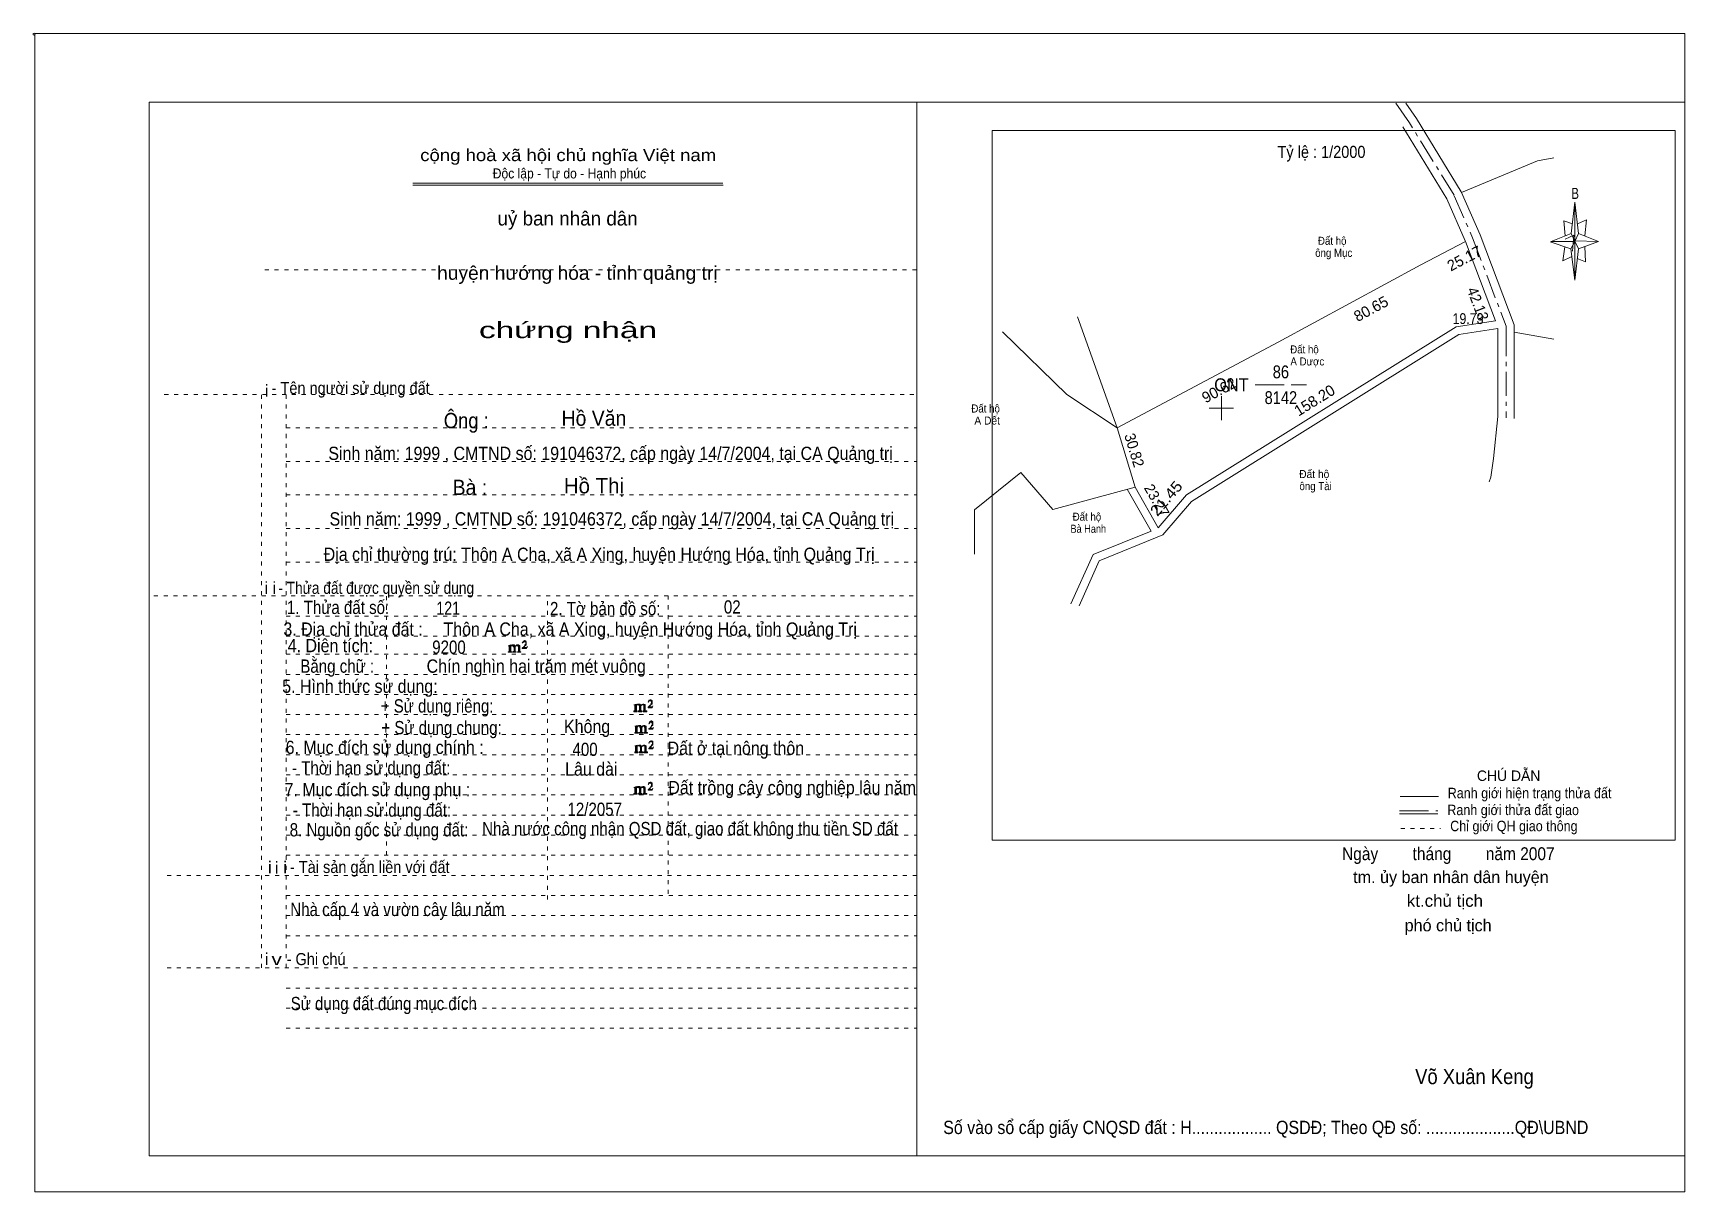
# Model space of a CAD drawing. Header units: centimetres. Extents: x -1.6 to 39.5, y -3.3 to 25.5.
import ezdxf
from ezdxf.enums import TextEntityAlignment as Align

# ---------------------------------------------------------------- set-up
doc = ezdxf.new("R2010")
doc.units = ezdxf.units.CM
doc.header["$LTSCALE"] = 0.12
for name, pattern in [('DOT_DASHED', [7.7, 5, -1.2, 0.3, -1.2]), ('DOTTED', [1.5, 0.3, -1.2]), ('LONG_DASHED', [7.5, 6, -1.5])]:
    doc.linetypes.add(name, pattern=pattern)
for name, color, linetype, lineweight in [('1', 7, 'DOTTED', 13), ('22', 7, 'Continuous', 13), ('33', 7, 'LONG_DASHED', 13), ('4', 7, 'Continuous', 13), ('5', 7, 'Continuous', 13), ('50', 7, 'Continuous', 13), ('53', 7, 'Continuous', 13)]:
    doc.layers.add(name, color=color, linetype=linetype, lineweight=lineweight)
for name, color, linetype in [('10', 7, 'Continuous'), ('23', 7, 'Continuous'), ('30', 7, 'Continuous')]:
    doc.layers.add(name, color=color, linetype=linetype)

msp = doc.modelspace()

# ---------------------------------------------------------------- hatches: boundary and pattern name
at = {"layer": '50'}
for points in [[(10.27, 10.13), (10.27, 10.12), (10.27, 10.11), (10.25, 10.11), (10.24, 10.11), (10.24, 10.1), (10.33, 10.1), (10.33, 10.11), (10.32, 10.11), (10.31, 10.11), (10.31, 10.12), (10.31, 10.13), (10.31, 10.24), (10.31, 10.25), (10.32, 10.26), (10.34, 10.26), (10.35, 10.26), (10.36, 10.26), (10.37, 10.25), (10.39, 10.22), (10.39, 10.13), (10.37, 10.12), (10.37, 10.11), (10.36, 10.11), (10.35, 10.11), (10.35, 10.1), (10.44, 10.1), (10.44, 10.11), (10.43, 10.11), (10.42, 10.11), (10.42, 10.12), (10.42, 10.13), (10.42, 10.24), (10.44, 10.26), (10.45, 10.26), (10.46, 10.26), (10.49, 10.26), (10.49, 10.25), (10.5, 10.24), (10.5, 10.22), (10.5, 10.13), (10.5, 10.12), (10.49, 10.11), (10.49, 10.11), (10.47, 10.11), (10.47, 10.1), (10.56, 10.1), (10.56, 10.11), (10.55, 10.11), (10.54, 10.11), (10.53, 10.12), (10.53, 10.13), (10.53, 10.2), (10.53, 10.25), (10.53, 10.26), (10.52, 10.27), (10.5, 10.28), (10.47, 10.28), (10.46, 10.28), (10.44, 10.27), (10.41, 10.25), (10.41, 10.26), (10.4, 10.28), (10.39, 10.28), (10.37, 10.28), (10.35, 10.28), (10.34, 10.28), (10.32, 10.26), (10.31, 10.26), (10.31, 10.25), (10.31, 10.25), (10.31, 10.26), (10.31, 10.28), (10.24, 10.26), (10.24, 10.26), (10.25, 10.26), (10.27, 10.25), (10.27, 10.24), (10.27, 10.23)], [(10.69, 10.19), (10.72, 10.24), (10.72, 10.24), (10.71, 10.22), (10.69, 10.22), (10.68, 10.22), (10.63, 10.22), (10.66, 10.26), (10.67, 10.27), (10.69, 10.28), (10.69, 10.3), (10.69, 10.32), (10.69, 10.34), (10.69, 10.35), (10.69, 10.37), (10.68, 10.38), (10.67, 10.38), (10.66, 10.39), (10.65, 10.39), (10.63, 10.38), (10.63, 10.38), (10.62, 10.37), (10.61, 10.35), (10.59, 10.33), (10.61, 10.33), (10.61, 10.35), (10.62, 10.35), (10.63, 10.36), (10.65, 10.36), (10.66, 10.36), (10.67, 10.35), (10.68, 10.35), (10.68, 10.32), (10.68, 10.3), (10.66, 10.28), (10.66, 10.26), (10.65, 10.25), (10.59, 10.2), (10.59, 10.19)], [(13.39, 8.66), (13.39, 8.65), (13.39, 8.64), (13.38, 8.64), (13.37, 8.64), (13.37, 8.62), (13.45, 8.62), (13.45, 8.64), (13.44, 8.64), (13.43, 8.64), (13.43, 8.65), (13.43, 8.66), (13.43, 8.77), (13.43, 8.78), (13.44, 8.79), (13.47, 8.79), (13.48, 8.79), (13.49, 8.79), (13.5, 8.78), (13.51, 8.74), (13.51, 8.66), (13.5, 8.65), (13.5, 8.64), (13.49, 8.64), (13.48, 8.64), (13.48, 8.62), (13.57, 8.62), (13.57, 8.64), (13.55, 8.64), (13.54, 8.64), (13.54, 8.65), (13.54, 8.66), (13.54, 8.77), (13.57, 8.79), (13.58, 8.79), (13.59, 8.79), (13.61, 8.79), (13.61, 8.78), (13.62, 8.77), (13.62, 8.74), (13.62, 8.66), (13.62, 8.65), (13.61, 8.64), (13.61, 8.64), (13.6, 8.64), (13.6, 8.62), (13.69, 8.62), (13.69, 8.64), (13.67, 8.64), (13.66, 8.64), (13.65, 8.65), (13.65, 8.66), (13.65, 8.73), (13.65, 8.78), (13.65, 8.79), (13.64, 8.8), (13.62, 8.81), (13.6, 8.81), (13.59, 8.81), (13.57, 8.8), (13.53, 8.78), (13.53, 8.79), (13.52, 8.81), (13.51, 8.81), (13.5, 8.81), (13.48, 8.81), (13.47, 8.81), (13.44, 8.79), (13.43, 8.79), (13.43, 8.78), (13.43, 8.78), (13.43, 8.79), (13.43, 8.81), (13.37, 8.79), (13.37, 8.79), (13.38, 8.79), (13.39, 8.78), (13.39, 8.77), (13.39, 8.76)], [(13.82, 8.72), (13.84, 8.77), (13.84, 8.77), (13.83, 8.74), (13.82, 8.74), (13.81, 8.74), (13.75, 8.74), (13.79, 8.79), (13.8, 8.8), (13.82, 8.81), (13.82, 8.83), (13.82, 8.84), (13.82, 8.87), (13.82, 8.88), (13.82, 8.9), (13.81, 8.91), (13.8, 8.91), (13.79, 8.92), (13.77, 8.92), (13.75, 8.91), (13.75, 8.91), (13.74, 8.9), (13.73, 8.88), (13.72, 8.86), (13.73, 8.86), (13.73, 8.88), (13.74, 8.88), (13.75, 8.89), (13.77, 8.89), (13.79, 8.89), (13.8, 8.88), (13.81, 8.88), (13.81, 8.84), (13.81, 8.83), (13.79, 8.81), (13.79, 8.79), (13.77, 8.78), (13.72, 8.73), (13.72, 8.72)], [(13.41, 8.12), (13.41, 8.11), (13.41, 8.1), (13.4, 8.1), (13.39, 8.1), (13.39, 8.09), (13.48, 8.09), (13.48, 8.1), (13.47, 8.1), (13.45, 8.1), (13.45, 8.11), (13.45, 8.12), (13.45, 8.23), (13.45, 8.24), (13.47, 8.26), (13.49, 8.26), (13.5, 8.26), (13.51, 8.26), (13.52, 8.24), (13.53, 8.21), (13.53, 8.12), (13.52, 8.11), (13.52, 8.1), (13.51, 8.1), (13.5, 8.1), (13.5, 8.09), (13.59, 8.09), (13.59, 8.1), (13.58, 8.1), (13.57, 8.1), (13.57, 8.11), (13.57, 8.12), (13.57, 8.23), (13.59, 8.26), (13.6, 8.26), (13.61, 8.26), (13.63, 8.26), (13.63, 8.24), (13.64, 8.23), (13.64, 8.21), (13.64, 8.12), (13.64, 8.11), (13.63, 8.1), (13.63, 8.1), (13.62, 8.1), (13.62, 8.09), (13.71, 8.09), (13.71, 8.1), (13.7, 8.1), (13.69, 8.1), (13.67, 8.11), (13.67, 8.12), (13.67, 8.2), (13.67, 8.24), (13.67, 8.26), (13.66, 8.27), (13.64, 8.28), (13.62, 8.28), (13.61, 8.28), (13.59, 8.27), (13.55, 8.24), (13.55, 8.26), (13.54, 8.28), (13.53, 8.28), (13.52, 8.28), (13.5, 8.28), (13.49, 8.28), (13.47, 8.26), (13.45, 8.26), (13.45, 8.24), (13.45, 8.24), (13.45, 8.26), (13.45, 8.28), (13.39, 8.26), (13.39, 8.26), (13.4, 8.26), (13.41, 8.24), (13.41, 8.23), (13.41, 8.22)], [(13.84, 8.19), (13.86, 8.23), (13.86, 8.23), (13.85, 8.21), (13.84, 8.21), (13.83, 8.21), (13.77, 8.21), (13.81, 8.26), (13.82, 8.27), (13.84, 8.28), (13.84, 8.3), (13.84, 8.31), (13.84, 8.33), (13.84, 8.34), (13.84, 8.37), (13.83, 8.38), (13.82, 8.38), (13.81, 8.39), (13.8, 8.39), (13.77, 8.38), (13.77, 8.38), (13.76, 8.37), (13.75, 8.34), (13.74, 8.32), (13.75, 8.32), (13.75, 8.34), (13.76, 8.34), (13.77, 8.36), (13.8, 8.36), (13.81, 8.36), (13.82, 8.34), (13.83, 8.34), (13.83, 8.31), (13.83, 8.3), (13.81, 8.28), (13.81, 8.26), (13.8, 8.24), (13.74, 8.2), (13.74, 8.19)], [(13.84, 7.7), (13.86, 7.75), (13.86, 7.75), (13.85, 7.72), (13.84, 7.72), (13.83, 7.72), (13.77, 7.72), (13.81, 7.77), (13.82, 7.78), (13.84, 7.79), (13.84, 7.81), (13.84, 7.82), (13.84, 7.85), (13.84, 7.86), (13.84, 7.88), (13.83, 7.89), (13.82, 7.89), (13.81, 7.9), (13.79, 7.9), (13.77, 7.89), (13.77, 7.89), (13.76, 7.88), (13.75, 7.86), (13.74, 7.84), (13.75, 7.84), (13.75, 7.86), (13.76, 7.86), (13.77, 7.87), (13.79, 7.87), (13.81, 7.87), (13.82, 7.86), (13.83, 7.86), (13.83, 7.82), (13.83, 7.81), (13.81, 7.79), (13.81, 7.77), (13.79, 7.76), (13.74, 7.71), (13.74, 7.7)], [(13.41, 7.64), (13.41, 7.63), (13.41, 7.62), (13.4, 7.62), (13.39, 7.62), (13.39, 7.6), (13.47, 7.6), (13.47, 7.62), (13.46, 7.62), (13.45, 7.62), (13.45, 7.63), (13.45, 7.64), (13.45, 7.75), (13.45, 7.76), (13.46, 7.77), (13.49, 7.77), (13.5, 7.77), (13.51, 7.77), (13.52, 7.76), (13.53, 7.72), (13.53, 7.64), (13.52, 7.63), (13.52, 7.62), (13.51, 7.62), (13.5, 7.62), (13.5, 7.6), (13.59, 7.6), (13.59, 7.62), (13.57, 7.62), (13.56, 7.62), (13.56, 7.63), (13.56, 7.64), (13.56, 7.75), (13.59, 7.77), (13.6, 7.77), (13.61, 7.77), (13.63, 7.77), (13.63, 7.76), (13.64, 7.75), (13.64, 7.72), (13.64, 7.64), (13.64, 7.63), (13.63, 7.62), (13.63, 7.62), (13.62, 7.62), (13.62, 7.6), (13.71, 7.6), (13.71, 7.62), (13.69, 7.62), (13.68, 7.62), (13.67, 7.63), (13.67, 7.64), (13.67, 7.71), (13.67, 7.76), (13.67, 7.77), (13.66, 7.78), (13.64, 7.79), (13.62, 7.79), (13.61, 7.79), (13.59, 7.78), (13.55, 7.76), (13.55, 7.77), (13.54, 7.79), (13.53, 7.79), (13.52, 7.79), (13.5, 7.79), (13.49, 7.79), (13.46, 7.77), (13.45, 7.77), (13.45, 7.76), (13.45, 7.76), (13.45, 7.77), (13.45, 7.79), (13.39, 7.77), (13.39, 7.77), (13.4, 7.77), (13.41, 7.76), (13.41, 7.75), (13.41, 7.74)], [(13.39, 6.61), (13.39, 6.6), (13.39, 6.59), (13.38, 6.59), (13.37, 6.59), (13.37, 6.57), (13.45, 6.57), (13.45, 6.59), (13.44, 6.59), (13.43, 6.59), (13.43, 6.6), (13.43, 6.61), (13.43, 6.72), (13.43, 6.73), (13.44, 6.74), (13.47, 6.74), (13.48, 6.74), (13.49, 6.74), (13.5, 6.73), (13.51, 6.69), (13.51, 6.61), (13.5, 6.6), (13.5, 6.59), (13.49, 6.59), (13.48, 6.59), (13.48, 6.57), (13.57, 6.57), (13.57, 6.59), (13.55, 6.59), (13.54, 6.59), (13.54, 6.6), (13.54, 6.61), (13.54, 6.72), (13.57, 6.74), (13.58, 6.74), (13.59, 6.74), (13.61, 6.74), (13.61, 6.73), (13.62, 6.72), (13.62, 6.69), (13.62, 6.61), (13.62, 6.6), (13.61, 6.59), (13.61, 6.59), (13.6, 6.59), (13.6, 6.57), (13.69, 6.57), (13.69, 6.59), (13.67, 6.59), (13.66, 6.59), (13.65, 6.6), (13.65, 6.61), (13.65, 6.68), (13.65, 6.73), (13.65, 6.74), (13.64, 6.75), (13.62, 6.76), (13.6, 6.76), (13.59, 6.76), (13.57, 6.75), (13.53, 6.73), (13.53, 6.74), (13.52, 6.76), (13.51, 6.76), (13.5, 6.76), (13.48, 6.76), (13.47, 6.76), (13.44, 6.74), (13.43, 6.74), (13.43, 6.73), (13.43, 6.73), (13.43, 6.74), (13.43, 6.76), (13.37, 6.74), (13.37, 6.74), (13.38, 6.74), (13.39, 6.73), (13.39, 6.72), (13.39, 6.71)], [(13.82, 6.67), (13.84, 6.72), (13.84, 6.72), (13.83, 6.69), (13.82, 6.69), (13.81, 6.69), (13.75, 6.69), (13.79, 6.74), (13.8, 6.75), (13.82, 6.76), (13.82, 6.78), (13.82, 6.79), (13.82, 6.82), (13.82, 6.83), (13.82, 6.85), (13.81, 6.86), (13.8, 6.86), (13.79, 6.87), (13.77, 6.87), (13.75, 6.86), (13.75, 6.86), (13.74, 6.85), (13.73, 6.83), (13.72, 6.81), (13.73, 6.81), (13.73, 6.83), (13.74, 6.83), (13.75, 6.84), (13.77, 6.84), (13.79, 6.84), (13.8, 6.83), (13.81, 6.83), (13.81, 6.79), (13.81, 6.78), (13.79, 6.76), (13.79, 6.74), (13.77, 6.73), (13.72, 6.68), (13.72, 6.67)]]:
    msp.add_hatch(color=256, dxfattribs=at).paths.add_polyline_path(points)

# ---------------------------------------------------------------- linework, layer by layer
at = {"layer": '1', "linetype": 'Continuous'}
for p, q in [((1.31, -2.42), (1.31, 23.78)), ((1.31, 23.78), (39.51, 23.78)), ((20.41, -2.42), (20.41, 23.78)), ((39.51, -2.42), (39.51, 23.78)), ((7.87, 21.76), (15.58, 21.76)), ((7.87, 21.71), (15.59, 21.71)), ((36.67, 20.13), (36.16, 20.3)), ((1.31, -2.42), (39.51, -2.42))]:
    msp.add_line(p, q, dxfattribs=at)
at = {"layer": '1'}
for p, q in [((4.19, 19.61), (20.41, 19.61)), ((1.69, 16.51), (20.41, 16.51)), ((4.11, 2.25), (4.11, 16.51)), ((4.72, 2.25), (4.72, 16.51)), ((4.72, 15.68), (20.41, 15.68)), ((4.72, 14.84), (20.41, 14.84)), ((4.72, 14.01), (20.41, 14.01)), ((4.72, 13.18), (20.41, 13.18)), ((4.72, 12.34), (20.41, 12.34)), ((1.43, 11.5), (20.41, 11.5)), ((7.22, 5.05), (7.22, 11.5)), ((11.22, 3.95), (11.22, 11.5)), ((14.22, 4.09), (14.22, 11.5)), ((4.72, 11), (20.41, 11)), ((4.72, 10.5), (20.41, 10.5)), ((4.72, 10.05), (20.41, 10.05)), ((4.72, 9.55), (20.41, 9.55)), ((4.72, 9.05), (20.41, 9.05)), ((4.72, 8.55), (20.41, 8.55)), ((4.72, 8.05), (20.41, 8.05)), ((4.72, 7.55), (20.41, 7.55)), ((4.72, 7.05), (20.41, 7.05)), ((4.72, 6.55), (20.41, 6.55)), ((4.72, 6.05), (20.41, 6.05)), ((4.72, 5.55), (20.41, 5.55)), ((4.72, 5.05), (20.41, 5.05)), ((1.76, 4.55), (20.41, 4.55)), ((4.72, 4.05), (20.41, 4.05)), ((4.72, 3.55), (20.41, 3.55)), ((4.72, 3.05), (20.41, 3.05)), ((1.76, 2.25), (20.41, 2.25)), ((4.72, 1.75), (20.41, 1.75)), ((4.72, 1.25), (20.41, 1.25)), ((4.72, 0.75), (20.41, 0.75))]:
    msp.add_line(p, q, dxfattribs=at)
at = {"layer": '1', "linetype": 'Continuous'}
msp.add_lwpolyline([(-1.53, -3.32), (39.51, -3.32), (39.51, 25.48), (-1.53, 25.48)], close=True, dxfattribs=at)
msp.add_lwpolyline([(36.68, 19.93), (36.47, 19.83), (36.52, 20.18)], dxfattribs=at)
at = {"layer": '22'}
for p, q in [((34.8, 18.34), (34.05, 20.31)), ((25.39, 15.68), (24.4, 18.44)), ((35.26, 18.06), (36.25, 17.88)), ((25.39, 15.68), (25.84, 14.2)), ((26.23, 13.11), (25.64, 14.15)), ((26.41, 13.19), (25.84, 14.2))]:
    msp.add_line(p, q, dxfattribs=at)
at = {"layer": '22', "linetype": 'DOT_DASHED'}
for points in [[(33.77, 21.46), (32.66, 23.26), (32.32, 23.75)], [(33.77, 21.45), (34.23, 20.4), (35.06, 18.21), (35.06, 18.06)], [(35.06, 18.06), (35.06, 15.95), (35.06, 15.93)]]:
    msp.add_lwpolyline(points, dxfattribs=at)
at = {"layer": '22'}
for points in [[(33.95, 21.53), (33.94, 21.55), (32.83, 23.37), (32.57, 23.75)], [(34.05, 20.31), (34.04, 20.33), (33.59, 21.37), (32.49, 23.16)], [(33.95, 21.53), (35.84, 22.32), (36.25, 22.39)], [(33.95, 21.53), (34.42, 20.48), (35.26, 18.24), (35.26, 18.06)], [(34.05, 20.31), (32.94, 19.73), (29.39, 17.81), (25.39, 15.68)], [(34.86, 18.15), (33.89, 18), (27.24, 13.85), (26.52, 13.02), (24.94, 12.37), (24.44, 11.25)], [(26.41, 13.19), (27.11, 14.01), (33.82, 18.19), (34.8, 18.34)], [(34.64, 14.34), (34.68, 14.45), (34.75, 14.92), (34.86, 15.96), (34.86, 18.15)], [(25.39, 15.68), (24.14, 16.51), (22.54, 18.07)], [(35.26, 18.06), (35.26, 15.94), (35.26, 15.91)], [(25.84, 14.2), (23.79, 13.65), (22.99, 14.57), (21.84, 13.64), (21.84, 12.54)], [(26.23, 13.11), (24.79, 12.53), (24.24, 11.3)]]:
    msp.add_lwpolyline(points, dxfattribs=at)
at = {"layer": '33'}
msp.add_line((28.82, 16.75), (30.1, 16.75), dxfattribs=at)
at = {"layer": '4'}
for p, q in [((32.43, 6.51), (33.38, 6.51)), ((32.41, 6.08), (33.36, 6.08))]:
    msp.add_line(p, q, dxfattribs=at)
at = {"layer": '4', "linetype": 'LONG_DASHED'}
msp.add_line((32.41, 6.16), (33.36, 6.16), dxfattribs=at)
at = {"layer": '4', "linetype": 'DOTTED'}
msp.add_line((32.44, 5.72), (33.43, 5.72), dxfattribs=at)
at = {"layer": '4'}
msp.add_lwpolyline([(22.28, 23.07), (39.27, 23.07), (39.27, 5.43), (22.28, 5.43)], close=True, dxfattribs=at)
msp.add_circle((-1.55, 25.47), 0.025, dxfattribs=at)
at = {"layer": '5'}
for p, q in [((36.68, 20.51), (36.77, 21.29)), ((36.86, 20.51), (37.36, 20.31)), ((37.02, 20.19), (37.04, 19.81)), ((36.86, 20.13), (36.77, 19.35)), ((37.04, 19.81), (36.83, 19.89))]:
    msp.add_line(p, q, dxfattribs=at)
for points in [[(36.77, 21.29), (36.86, 20.51), (36.77, 20.31)], [(36.77, 20.31), (36.18, 20.31), (36.68, 20.51), (36.86, 20.13), (37.36, 20.31), (36.77, 20.33)], [(36.77, 20.31), (36.77, 19.35), (36.67, 20.13)]]:
    msp.add_lwpolyline(points, close=True, dxfattribs=at)
for points in [[(36.71, 20.75), (36.5, 20.83), (36.53, 20.45)], [(36.84, 20.75), (37.06, 20.85), (37.02, 20.45)], [(36.77, 20.31), (36.68, 20.51), (36.18, 20.31)], [(36.53, 20.37), (36.75, 20.47), (36.71, 20.07)], [(36.77, 20.31), (36.86, 20.13), (37.36, 20.31)]]:
    msp.add_lwpolyline(points, dxfattribs=at)
at = {"layer": '50'}
for points in [[(10.27, 10.13), (10.27, 10.12), (10.27, 10.11), (10.25, 10.11), (10.24, 10.11), (10.24, 10.1), (10.33, 10.1), (10.33, 10.11), (10.32, 10.11), (10.31, 10.11), (10.31, 10.12), (10.31, 10.13), (10.31, 10.24), (10.31, 10.25), (10.32, 10.26), (10.34, 10.26), (10.35, 10.26), (10.36, 10.26), (10.37, 10.25), (10.39, 10.22), (10.39, 10.13), (10.37, 10.12), (10.37, 10.11), (10.36, 10.11), (10.35, 10.11), (10.35, 10.1), (10.44, 10.1), (10.44, 10.11), (10.43, 10.11), (10.42, 10.11), (10.42, 10.12), (10.42, 10.13), (10.42, 10.24), (10.44, 10.26), (10.45, 10.26), (10.46, 10.26), (10.49, 10.26), (10.49, 10.25), (10.5, 10.24), (10.5, 10.22), (10.5, 10.13), (10.5, 10.12), (10.49, 10.11), (10.49, 10.11), (10.47, 10.11), (10.47, 10.1), (10.56, 10.1), (10.56, 10.11), (10.55, 10.11), (10.54, 10.11), (10.53, 10.12), (10.53, 10.13), (10.53, 10.2), (10.53, 10.25), (10.53, 10.26), (10.52, 10.27), (10.5, 10.28), (10.47, 10.28), (10.46, 10.28), (10.44, 10.27), (10.41, 10.25), (10.41, 10.26), (10.4, 10.28), (10.39, 10.28), (10.37, 10.28), (10.35, 10.28), (10.34, 10.28), (10.32, 10.26), (10.31, 10.26), (10.31, 10.25), (10.31, 10.25), (10.31, 10.26), (10.31, 10.28), (10.24, 10.26), (10.24, 10.26), (10.25, 10.26), (10.27, 10.25), (10.27, 10.24), (10.27, 10.23)], [(10.69, 10.19), (10.72, 10.24), (10.72, 10.24), (10.71, 10.22), (10.69, 10.22), (10.68, 10.22), (10.63, 10.22), (10.66, 10.26), (10.67, 10.27), (10.69, 10.28), (10.69, 10.3), (10.69, 10.32), (10.69, 10.34), (10.69, 10.35), (10.69, 10.37), (10.68, 10.38), (10.67, 10.38), (10.66, 10.39), (10.65, 10.39), (10.63, 10.38), (10.63, 10.38), (10.62, 10.37), (10.61, 10.35), (10.59, 10.33), (10.61, 10.33), (10.61, 10.35), (10.62, 10.35), (10.63, 10.36), (10.65, 10.36), (10.66, 10.36), (10.67, 10.35), (10.68, 10.35), (10.68, 10.32), (10.68, 10.3), (10.66, 10.28), (10.66, 10.26), (10.65, 10.25), (10.59, 10.2), (10.59, 10.19)], [(13.39, 8.66), (13.39, 8.65), (13.39, 8.64), (13.38, 8.64), (13.37, 8.64), (13.37, 8.62), (13.45, 8.62), (13.45, 8.64), (13.44, 8.64), (13.43, 8.64), (13.43, 8.65), (13.43, 8.66), (13.43, 8.77), (13.43, 8.78), (13.44, 8.79), (13.47, 8.79), (13.48, 8.79), (13.49, 8.79), (13.5, 8.78), (13.51, 8.74), (13.51, 8.66), (13.5, 8.65), (13.5, 8.64), (13.49, 8.64), (13.48, 8.64), (13.48, 8.62), (13.57, 8.62), (13.57, 8.64), (13.55, 8.64), (13.54, 8.64), (13.54, 8.65), (13.54, 8.66), (13.54, 8.77), (13.57, 8.79), (13.58, 8.79), (13.59, 8.79), (13.61, 8.79), (13.61, 8.78), (13.62, 8.77), (13.62, 8.74), (13.62, 8.66), (13.62, 8.65), (13.61, 8.64), (13.61, 8.64), (13.6, 8.64), (13.6, 8.62), (13.69, 8.62), (13.69, 8.64), (13.67, 8.64), (13.66, 8.64), (13.65, 8.65), (13.65, 8.66), (13.65, 8.73), (13.65, 8.78), (13.65, 8.79), (13.64, 8.8), (13.62, 8.81), (13.6, 8.81), (13.59, 8.81), (13.57, 8.8), (13.53, 8.78), (13.53, 8.79), (13.52, 8.81), (13.51, 8.81), (13.5, 8.81), (13.48, 8.81), (13.47, 8.81), (13.44, 8.79), (13.43, 8.79), (13.43, 8.78), (13.43, 8.78), (13.43, 8.79), (13.43, 8.81), (13.37, 8.79), (13.37, 8.79), (13.38, 8.79), (13.39, 8.78), (13.39, 8.77), (13.39, 8.76)], [(13.82, 8.72), (13.84, 8.77), (13.84, 8.77), (13.83, 8.74), (13.82, 8.74), (13.81, 8.74), (13.75, 8.74), (13.79, 8.79), (13.8, 8.8), (13.82, 8.81), (13.82, 8.83), (13.82, 8.84), (13.82, 8.87), (13.82, 8.88), (13.82, 8.9), (13.81, 8.91), (13.8, 8.91), (13.79, 8.92), (13.77, 8.92), (13.75, 8.91), (13.75, 8.91), (13.74, 8.9), (13.73, 8.88), (13.72, 8.86), (13.73, 8.86), (13.73, 8.88), (13.74, 8.88), (13.75, 8.89), (13.77, 8.89), (13.79, 8.89), (13.8, 8.88), (13.81, 8.88), (13.81, 8.84), (13.81, 8.83), (13.79, 8.81), (13.79, 8.79), (13.77, 8.78), (13.72, 8.73), (13.72, 8.72)], [(13.41, 8.12), (13.41, 8.11), (13.41, 8.1), (13.4, 8.1), (13.39, 8.1), (13.39, 8.09), (13.48, 8.09), (13.48, 8.1), (13.47, 8.1), (13.45, 8.1), (13.45, 8.11), (13.45, 8.12), (13.45, 8.23), (13.45, 8.24), (13.47, 8.26), (13.49, 8.26), (13.5, 8.26), (13.51, 8.26), (13.52, 8.24), (13.53, 8.21), (13.53, 8.12), (13.52, 8.11), (13.52, 8.1), (13.51, 8.1), (13.5, 8.1), (13.5, 8.09), (13.59, 8.09), (13.59, 8.1), (13.58, 8.1), (13.57, 8.1), (13.57, 8.11), (13.57, 8.12), (13.57, 8.23), (13.59, 8.26), (13.6, 8.26), (13.61, 8.26), (13.63, 8.26), (13.63, 8.24), (13.64, 8.23), (13.64, 8.21), (13.64, 8.12), (13.64, 8.11), (13.63, 8.1), (13.63, 8.1), (13.62, 8.1), (13.62, 8.09), (13.71, 8.09), (13.71, 8.1), (13.7, 8.1), (13.69, 8.1), (13.67, 8.11), (13.67, 8.12), (13.67, 8.2), (13.67, 8.24), (13.67, 8.26), (13.66, 8.27), (13.64, 8.28), (13.62, 8.28), (13.61, 8.28), (13.59, 8.27), (13.55, 8.24), (13.55, 8.26), (13.54, 8.28), (13.53, 8.28), (13.52, 8.28), (13.5, 8.28), (13.49, 8.28), (13.47, 8.26), (13.45, 8.26), (13.45, 8.24), (13.45, 8.24), (13.45, 8.26), (13.45, 8.28), (13.39, 8.26), (13.39, 8.26), (13.4, 8.26), (13.41, 8.24), (13.41, 8.23), (13.41, 8.22)], [(13.84, 8.19), (13.86, 8.23), (13.86, 8.23), (13.85, 8.21), (13.84, 8.21), (13.83, 8.21), (13.77, 8.21), (13.81, 8.26), (13.82, 8.27), (13.84, 8.28), (13.84, 8.3), (13.84, 8.31), (13.84, 8.33), (13.84, 8.34), (13.84, 8.37), (13.83, 8.38), (13.82, 8.38), (13.81, 8.39), (13.8, 8.39), (13.77, 8.38), (13.77, 8.38), (13.76, 8.37), (13.75, 8.34), (13.74, 8.32), (13.75, 8.32), (13.75, 8.34), (13.76, 8.34), (13.77, 8.36), (13.8, 8.36), (13.81, 8.36), (13.82, 8.34), (13.83, 8.34), (13.83, 8.31), (13.83, 8.3), (13.81, 8.28), (13.81, 8.26), (13.8, 8.24), (13.74, 8.2), (13.74, 8.19)], [(13.84, 7.7), (13.86, 7.75), (13.86, 7.75), (13.85, 7.72), (13.84, 7.72), (13.83, 7.72), (13.77, 7.72), (13.81, 7.77), (13.82, 7.78), (13.84, 7.79), (13.84, 7.81), (13.84, 7.82), (13.84, 7.85), (13.84, 7.86), (13.84, 7.88), (13.83, 7.89), (13.82, 7.89), (13.81, 7.9), (13.79, 7.9), (13.77, 7.89), (13.77, 7.89), (13.76, 7.88), (13.75, 7.86), (13.74, 7.84), (13.75, 7.84), (13.75, 7.86), (13.76, 7.86), (13.77, 7.87), (13.79, 7.87), (13.81, 7.87), (13.82, 7.86), (13.83, 7.86), (13.83, 7.82), (13.83, 7.81), (13.81, 7.79), (13.81, 7.77), (13.79, 7.76), (13.74, 7.71), (13.74, 7.7)], [(13.41, 7.64), (13.41, 7.63), (13.41, 7.62), (13.4, 7.62), (13.39, 7.62), (13.39, 7.6), (13.47, 7.6), (13.47, 7.62), (13.46, 7.62), (13.45, 7.62), (13.45, 7.63), (13.45, 7.64), (13.45, 7.75), (13.45, 7.76), (13.46, 7.77), (13.49, 7.77), (13.5, 7.77), (13.51, 7.77), (13.52, 7.76), (13.53, 7.72), (13.53, 7.64), (13.52, 7.63), (13.52, 7.62), (13.51, 7.62), (13.5, 7.62), (13.5, 7.6), (13.59, 7.6), (13.59, 7.62), (13.57, 7.62), (13.56, 7.62), (13.56, 7.63), (13.56, 7.64), (13.56, 7.75), (13.59, 7.77), (13.6, 7.77), (13.61, 7.77), (13.63, 7.77), (13.63, 7.76), (13.64, 7.75), (13.64, 7.72), (13.64, 7.64), (13.64, 7.63), (13.63, 7.62), (13.63, 7.62), (13.62, 7.62), (13.62, 7.6), (13.71, 7.6), (13.71, 7.62), (13.69, 7.62), (13.68, 7.62), (13.67, 7.63), (13.67, 7.64), (13.67, 7.71), (13.67, 7.76), (13.67, 7.77), (13.66, 7.78), (13.64, 7.79), (13.62, 7.79), (13.61, 7.79), (13.59, 7.78), (13.55, 7.76), (13.55, 7.77), (13.54, 7.79), (13.53, 7.79), (13.52, 7.79), (13.5, 7.79), (13.49, 7.79), (13.46, 7.77), (13.45, 7.77), (13.45, 7.76), (13.45, 7.76), (13.45, 7.77), (13.45, 7.79), (13.39, 7.77), (13.39, 7.77), (13.4, 7.77), (13.41, 7.76), (13.41, 7.75), (13.41, 7.74)], [(13.39, 6.61), (13.39, 6.6), (13.39, 6.59), (13.38, 6.59), (13.37, 6.59), (13.37, 6.57), (13.45, 6.57), (13.45, 6.59), (13.44, 6.59), (13.43, 6.59), (13.43, 6.6), (13.43, 6.61), (13.43, 6.72), (13.43, 6.73), (13.44, 6.74), (13.47, 6.74), (13.48, 6.74), (13.49, 6.74), (13.5, 6.73), (13.51, 6.69), (13.51, 6.61), (13.5, 6.6), (13.5, 6.59), (13.49, 6.59), (13.48, 6.59), (13.48, 6.57), (13.57, 6.57), (13.57, 6.59), (13.55, 6.59), (13.54, 6.59), (13.54, 6.6), (13.54, 6.61), (13.54, 6.72), (13.57, 6.74), (13.58, 6.74), (13.59, 6.74), (13.61, 6.74), (13.61, 6.73), (13.62, 6.72), (13.62, 6.69), (13.62, 6.61), (13.62, 6.6), (13.61, 6.59), (13.61, 6.59), (13.6, 6.59), (13.6, 6.57), (13.69, 6.57), (13.69, 6.59), (13.67, 6.59), (13.66, 6.59), (13.65, 6.6), (13.65, 6.61), (13.65, 6.68), (13.65, 6.73), (13.65, 6.74), (13.64, 6.75), (13.62, 6.76), (13.6, 6.76), (13.59, 6.76), (13.57, 6.75), (13.53, 6.73), (13.53, 6.74), (13.52, 6.76), (13.51, 6.76), (13.5, 6.76), (13.48, 6.76), (13.47, 6.76), (13.44, 6.74), (13.43, 6.74), (13.43, 6.73), (13.43, 6.73), (13.43, 6.74), (13.43, 6.76), (13.37, 6.74), (13.37, 6.74), (13.38, 6.74), (13.39, 6.73), (13.39, 6.72), (13.39, 6.71)], [(13.82, 6.67), (13.84, 6.72), (13.84, 6.72), (13.83, 6.69), (13.82, 6.69), (13.81, 6.69), (13.75, 6.69), (13.79, 6.74), (13.8, 6.75), (13.82, 6.76), (13.82, 6.78), (13.82, 6.79), (13.82, 6.82), (13.82, 6.83), (13.82, 6.85), (13.81, 6.86), (13.8, 6.86), (13.79, 6.87), (13.77, 6.87), (13.75, 6.86), (13.75, 6.86), (13.74, 6.85), (13.73, 6.83), (13.72, 6.81), (13.73, 6.81), (13.73, 6.83), (13.74, 6.83), (13.75, 6.84), (13.77, 6.84), (13.79, 6.84), (13.8, 6.83), (13.81, 6.83), (13.81, 6.79), (13.81, 6.78), (13.79, 6.76), (13.79, 6.74), (13.77, 6.73), (13.72, 6.68), (13.72, 6.67)]]:
    msp.add_lwpolyline(points, close=True, dxfattribs=at)
at = {"layer": '53'}
for p, q in [((27.98, 15.87), (27.98, 16.47)), ((27.68, 16.17), (28.28, 16.17))]:
    msp.add_line(p, q, dxfattribs=at)

# ---------------------------------------------------------------- texts
at = {"layer": '1'}
for s, height, width, p in [('cộng hoà xã hội chủ nghĩa Việt nam', 0.3, 1.15, (11.735, 22.31)), ('Độc lập - Tự do - Hạnh phúc', 0.25, 0.9, (11.765, 21.88)), ('chứng nhận', 0.4, 1.55, (11.73, 17.91)), ('- Tên người sử dụng đất', 0.3, 0.9, (6.325, 16.52)), ('- Thửa đất được quyền sử dụng', 0.3, 0.85, (6.96, 11.55)), ('- Tài sản gắn liền với đất ', 0.3, 0.9, (6.85, 4.61)), ('v', 0.3, 1.3, (4.485, 2.32)), ('- Ghi chú', 0.3, 0.9, (5.465, 2.32))]:
    msp.add_text(s, height=height, dxfattribs=dict(at, width=width)).set_placement(p, align=Align.CENTER)
for s, height, p in [('uỷ ban nhân dân', 0.35, (11.72, 20.71)), ('i', 0.3, (4.235, 16.45)), ('i', 0.3, (4.225, 11.55)), ('i', 0.3, (4.425, 11.55)), ('i', 0.3, (4.315, 4.6)), ('i', 0.3, (4.485, 4.59)), ('i', 0.3, (4.695, 4.6)), ('i', 0.3, (4.235, 2.32))]:
    msp.add_text(s, height=height, dxfattribs=at).set_placement(p, align=Align.CENTER)
at = {"layer": '10', "width": 0.9}
for s, height, p in [('Tỷ lệ : 1/2000', 0.3, (30.47, 22.39)), ('Võ Xuân Keng', 0.38, (34.275, -0.64))]:
    msp.add_text(s, height=height, dxfattribs=at).set_placement(p, align=Align.CENTER)
at = {"layer": '23'}
for s, width, p in [('ông Mục', 0.9, (30.775, 19.93)), ('Đất hộ ', 0.9, (30.77, 20.23)), ('Đất hộ ', 0.9, (30.08, 17.53)), (' A Dược', 0.9, (30.085, 17.23)), ('Đất hộ ', 0.9, (22.15, 16.06)), ('A Dết', 0.95, (22.155, 15.76)), ('Đất hộ', 0.95, (30.29, 14.43)), (' ông Tài', 0.9, (30.29, 14.13)), ('Đất hộ ', 0.9, (24.67, 13.37)), ('Bà Hanh', 0.85, (24.67, 13.07))]:
    msp.add_text(s, height=0.2, dxfattribs=dict(at, width=width)).set_placement(p, align=Align.CENTER)
at = {"layer": '30'}
for s, height, rotation, p in [('25.17', 0.27, 27.573, (34.087, 19.773)), ('80.65', 0.27, 28.424, (31.766, 18.52)), ('90.62', 0.27, 28.041, (27.986, 16.497)), ('158.20', 0.27, 31.918, (30.369, 16.248)), ('23.27', 0.26, 299.507, (26.261, 13.809))]:
    msp.add_text(s, height=height, rotation=rotation, dxfattribs=at).set_placement(p, align=Align.CENTER)
for s, rotation, width, p in [('42.13', 290.728, 0.95, (34.234, 18.713)), ('30.82', 286.9, 0.95, (25.686, 15.084)), ('21.45', 49.5, 1.1, (26.712, 13.837))]:
    msp.add_text(s, height=0.27, rotation=rotation, dxfattribs=dict(at, width=width)).set_placement(p, align=Align.CENTER)
at = {"layer": '30', "width": 0.85}
msp.add_text('19.73', height=0.27, dxfattribs=at).set_placement((34.115, 18.26), align=Align.CENTER)
at = {"layer": '33', "width": 0.95}
msp.add_text('ONT', height=0.32, dxfattribs=at).set_placement((28.66, 16.59), align=Align.RIGHT)
at = {"layer": '33', "width": 0.85}
for s, p in [('86', (29.46, 16.91)), ('8142', (29.46, 16.27))]:
    msp.add_text(s, height=0.32, dxfattribs=at).set_placement(p, align=Align.CENTER)
at = {"layer": '4'}
msp.add_text('CHÚ DẪN', height=0.2591, dxfattribs=at).set_placement((35.125, 6.9), align=Align.CENTER)
at = {"layer": '4', "width": 0.9}
for s, p in [('Ranh giới hiện trạng thửa đất', (35.645, 6.47)), ('Ranh giới thửa đất giao ', (35.28, 6.05)), ('Chỉ giới QH giao thông', (35.255, 5.65))]:
    msp.add_text(s, height=0.2591, dxfattribs=at).set_placement(p, align=Align.CENTER)
at = {"layer": '5', "width": 0.75}
msp.add_text('B', height=0.276, dxfattribs=at).set_placement((36.78, 21.37), align=Align.CENTER)
at = {"layer": '50'}
for s, height, width, p in [('  huyện hướng hóa - tỉnh quảng trị', 0.34, 1.05, (11.83, 19.36)), ('Ông :', 0.38, 0.9, (9.2, 15.67)), ('Hồ Văn', 0.38, 0.95, (12.375, 15.73)), ('Sinh năm: 1999 , CMTND số: 191046372, cấp ngày 14/7/2004, tại CA Quảng trị', 0.33, 0.9, (12.79, 14.88)), ('Bà :', 0.38, 0.95, (9.29, 14.01)), ('Sinh năm: 1999 , CMTND số: 191046372, cấp ngày 14/7/2004, tại CA Quảng trị', 0.33, 0.9, (12.82, 13.25)), ('Địa chỉ thường trú: Thôn A Cha, xã A Xing, huyện Hướng Hóa, tỉnh Quảng Trị', 0.33, 0.9, (12.505, 12.37)), ('1. Thửa đất số:  ', 0.33, 0.85, (6.115, 11.05)), ('121', 0.33, 0.8, (8.75, 11.03)), ('2. Tờ bản đồ số:  ', 0.33, 0.85, (12.76, 11.02)), ('02', 0.33, 0.85, (15.815, 11.06)), ('3. Địa chỉ thửa đất : ', 0.33, 0.9, (6.44, 10.51)), ('Thôn A Cha, xã A Xing, huyện Hướng Hóa, tỉnh Quảng Trị', 0.33, 0.9, (13.775, 10.51)), ('4. Diện tích: ', 0.33, 0.9, (5.875, 10.1)), ('9200', 0.33, 0.85, (8.77, 10.06)), ('Bằng chữ :', 0.33, 0.85, (5.99, 9.59)), ('Chín nghìn hai trăm mét vuông', 0.33, 0.9, (10.94, 9.59)), ('5. Hình thức sử dụng:', 0.33, 0.9, (6.555, 9.09)), ('+ Sử dụng riêng:', 0.33, 0.85, (8.475, 8.6)), ('+ Sử dụng chung:', 0.33, 0.85, (8.585, 8.06)), ('Không', 0.33, 0.9, (12.205, 8.09)), ('6. Mục đích sử dụng chính :', 0.33, 0.9, (7.17, 7.57)), ('400', 0.33, 0.85, (12.155, 7.52)), ('Đất ở tại nông thôn', 0.33, 0.9, (15.905, 7.55)), ('- Thời hạn sử dụng đất:', 0.33, 0.85, (6.835, 7.06)), ('Lâu dài', 0.33, 0.9, (12.31, 7.03)), ('7. Mục đích sử dụng phụ :', 0.33, 0.9, (6.99, 6.52)), ('Đất trồng cây công nghiệp lâu năm', 0.33, 0.9, (17.305, 6.57)), ('- Thời hạn sử dụng đất:', 0.33, 0.85, (6.855, 6.01)), ('12/2057', 0.33, 0.85, (12.395, 6.03)), ('8. Nguồn gốc sử dụng đất:', 0.33, 0.85, (7.03, 5.52)), ('Nhà nước công nhận QSD đất, giao đất không thu tiền SD đất', 0.33, 0.85, (14.765, 5.55)), ('Ngày        tháng        năm 2007', 0.32, 0.9, (33.625, 4.93)), ('Nhà cấp 4 và vườn cây lâu năm', 0.33, 0.85, (7.49, 3.54)), ('kt.chủ tịch', 0.3, 1.05, (33.54, 3.77)), ('Sử dụng đất đúng mục đích ', 0.33, 0.85, (7.2, 1.2)), ('Số vào sổ cấp giấy CNQSD đất : H.................. QSDĐ; Theo QĐ số: ....................QĐ\\UBND', 0.33, 0.9, (29.085, -1.88))]:
    msp.add_text(s, height=height, dxfattribs=dict(at, width=width)).set_placement(p, align=Align.CENTER)
for s, height, p in [('Hồ Thị', 0.38, (12.375, 14.05)), ('tm. ủy ban nhân dân huyện ', 0.3, (33.745, 4.36)), ('phó chủ tịch', 0.3, (33.62, 3.16))]:
    msp.add_text(s, height=height, dxfattribs=at).set_placement(p, align=Align.CENTER)

doc.saveas('drawing.dxf')
